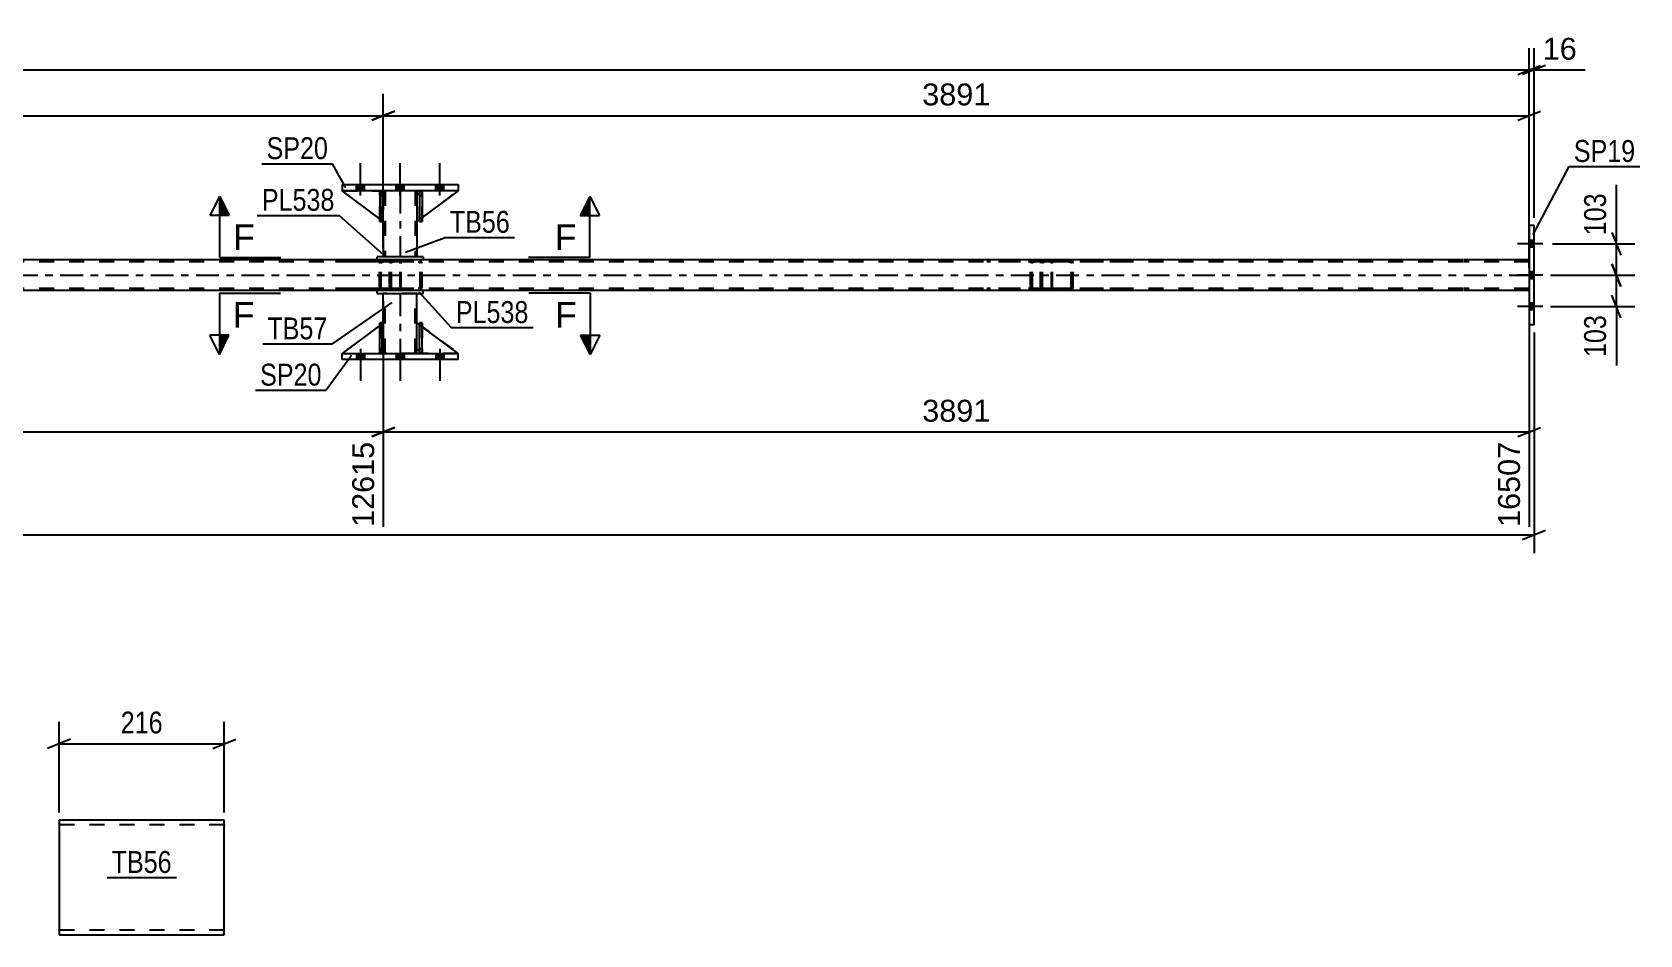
# Model space of a CAD drawing. Header units: millimetres. Extents: x 0 to 841, y 0 to 594.
# Drawn here: x 498.5 to 708.7, y 148.3 to 266.4 of the extents above; entities that cross this region are included whole.
import ezdxf

# ---------------------------------------------------------------- set-up
doc = ezdxf.new("R2010")
doc.units = ezdxf.units.MM
doc.linetypes.add('DXK_LINE_DOT2', pattern=[3.9198, 1.9599, -1.9599])
doc.linetypes.add('DXK_LINE_DOT3', pattern=[5.9187, 2.979, -0.9799, 0.9799, -0.9799])
doc.styles.add('Arial', font='ARIAL.TTF', dxfattribs={"height": 0.2})
doc.styles.add('Arial Narrow', font='ARIALN.TTF', dxfattribs={"height": 0.2})

# ---------------------------------------------------------------- blocks, each defined once
blk = doc.blocks.new('Part-318895985-3343 - 3262')
at = {"color": 2, "linetype": 'Continuous'}
for p, q in [((543.92, 228.06), (538.97, 224.4)), ((544.37, 228.4), (544.24, 228.3)), ((544.37, 225), (544.37, 228.4)), ((544.37, 225), (544.24, 224.87)), ((544.37, 225), (544.37, 225)), ((543.92, 224.55), (543.77, 224.4))]:
    blk.add_line(p, q, dxfattribs=at)
at = {"color": 7, "linetype": 'DXK_LINE_DOT2'}
for p, q in [((544.24, 228.3), (543.92, 228.06)), ((544.37, 225), (544.37, 228.4)), ((544.37, 225), (543.77, 224.4)), ((538.97, 224.4), (538.97, 224.4)), ((538.97, 224.4), (543.77, 224.4)), ((544.24, 224.87), (543.92, 224.55))]:
    blk.add_line(p, q, dxfattribs=at)
blk = doc.blocks.new('Part-318895985-3266 - 3262')
at = {"color": 7, "linetype": 'DXK_LINE_DOT2'}
for p, q in [((545.21, 236.34), (545.17, 236.16)), ((545.17, 233.12), (545.17, 236.16)), ((545.43, 236.16), (545.44, 236.25)), ((545.43, 233.12), (545.43, 236.16)), ((545.44, 236.25), (545.5, 236.33)), ((545.68, 236.64), (545.49, 236.6)), ((545.5, 236.33), (545.58, 236.38)), ((545.58, 236.38), (545.68, 236.4)), ((556.19, 236.64), (545.68, 236.64)), ((556.19, 236.4), (545.68, 236.4)), ((549.11, 236.6), (548.92, 236.64)), ((548.92, 236.4), (549.01, 236.38)), ((549.01, 236.38), (549.1, 236.33)), ((549.1, 236.33), (549.15, 236.25)), ((549.15, 236.25), (549.17, 236.16)), ((549.17, 233.12), (549.17, 236.16)), ((549.43, 236.16), (549.39, 236.34)), ((549.43, 233.12), (549.43, 236.16)), ((545.17, 233.12), (545.21, 232.93)), ((545.44, 233.02), (545.43, 233.12)), ((545.5, 232.95), (545.44, 233.02)), ((545.49, 232.67), (545.68, 232.64)), ((545.58, 232.89), (545.5, 232.95)), ((545.68, 232.88), (545.58, 232.89)), ((556.19, 232.88), (545.68, 232.88)), ((556.19, 232.64), (545.68, 232.64)), ((549.01, 232.89), (548.92, 232.88)), ((548.92, 232.64), (549.11, 232.67)), ((549.1, 232.95), (549.01, 232.89)), ((549.15, 233.02), (549.1, 232.95)), ((549.17, 233.12), (549.15, 233.02)), ((549.39, 232.93), (549.43, 233.12))]:
    blk.add_line(p, q, dxfattribs=at)
for centre, start, end in [((545.66, 236.13), 110.7583, 155.68), ((548.94, 236.13), 24.32, 69.2417), ((545.66, 233.14), 204.32, 249.2417), ((548.94, 233.14), 290.7583, 335.68)]:
    blk.add_arc(centre, 0.496, start, end, dxfattribs=at)
blk = doc.blocks.new('Part-318895985-3332 - 3262')
at = {"color": 7, "linetype": 'DXK_LINE_DOT2'}
for p, q in [((544.37, 228.4), (538.97, 224.4)), ((544.37, 225), (544.37, 228.4)), ((544.37, 228.4), (544.37, 225)), ((543.77, 224.4), (544.37, 225)), ((544.37, 225), (543.77, 224.4)), ((544.37, 225), (544.37, 225)), ((538.97, 224.4), (543.77, 224.4))]:
    blk.add_line(p, q, dxfattribs=at)
blk = doc.blocks.new('Part-318895985-3344 - 3262')
at = {"color": 7, "linetype": 'DXK_LINE_DOT2'}
for p, q in [((549.44, 228.4), (549.12, 228.4)), ((549.12, 225), (549.12, 228.4)), ((549.12, 224.4), (549.12, 228.4)), ((549.44, 228.4), (549.44, 225)), ((549.44, 224.4), (549.44, 228.4)), ((549.44, 225), (549.12, 225)), ((549.12, 224.4), (549.12, 225)), ((549.44, 225), (549.44, 224.4)), ((549.44, 224.4), (549.12, 224.4)), ((549.44, 224.4), (549.44, 224.4))]:
    blk.add_line(p, q, dxfattribs=at)
blk = doc.blocks.new('Part-318895985-3301 - 3262')
at = {"color": 2, "linetype": 'Continuous'}
for p, q in [((549.57, 232.64), (543.57, 232.64)), ((543.57, 232.24), (543.57, 232.64)), ((543.57, 232.24), (549.57, 232.24)), ((549.57, 232.24), (549.57, 232.64))]:
    blk.add_line(p, q, dxfattribs=at)
blk = doc.blocks.new('Part-318895985-3306 - 3262')
at = {"color": 2, "linetype": 'Continuous'}
for p, q in [((549.57, 237.04), (543.57, 237.04)), ((543.57, 236.64), (543.57, 237.04)), ((549.57, 236.64), (543.57, 236.64)), ((549.57, 237.04), (549.57, 236.64))]:
    blk.add_line(p, q, dxfattribs=at)
blk = doc.blocks.new('Part-318895985-3321 - 3262')
at = {"color": 2, "linetype": 'Continuous'}
for p, q in [((538.97, 246.48), (538.97, 245.68)), ((538.97, 246.48), (554.17, 246.48)), ((554.17, 246.48), (554.17, 245.68)), ((554.17, 245.68), (538.97, 245.68))]:
    blk.add_line(p, q, dxfattribs=at)
blk = doc.blocks.new('Part-318895985-3393 - 3262')
at = {"color": 2, "linetype": 'Continuous'}
for p, q in [((543.92, 242.01), (538.97, 245.68)), ((543.92, 245.52), (543.77, 245.68)), ((544.37, 245.08), (544.24, 245.2)), ((544.37, 245.08), (544.37, 245.08)), ((544.37, 241.68), (544.37, 245.08)), ((544.24, 241.77), (544.37, 241.68)), ((544.37, 241.68), (544.37, 241.68))]:
    blk.add_line(p, q, dxfattribs=at)
at = {"color": 7, "linetype": 'DXK_LINE_DOT2'}
for p, q in [((543.77, 245.68), (538.97, 245.68)), ((538.97, 245.68), (538.97, 245.68)), ((543.77, 245.68), (544.37, 245.08)), ((544.24, 245.2), (543.92, 245.52)), ((544.37, 245.08), (544.37, 241.68)), ((544.24, 241.77), (543.92, 242.01))]:
    blk.add_line(p, q, dxfattribs=at)
blk = doc.blocks.new('Part-318895985-3329 - 3262')
at = {"color": 2, "linetype": 'Continuous'}
for p, q in [((694.82, 241.14), (694.18, 241.14)), ((694.18, 241.14), (694.18, 228.14)), ((694.82, 228.14), (694.82, 241.14)), ((694.82, 228.14), (694.18, 228.14))]:
    blk.add_line(p, q, dxfattribs=at)
blk = doc.blocks.new('Part-318895985-3323 - 3262')
at = {"color": 7, "linetype": 'DXK_LINE_DOT2'}
for p, q in [((549.37, 245.68), (548.77, 245.08)), ((548.77, 241.68), (554.17, 245.68)), ((548.77, 245.08), (548.77, 241.68)), ((554.17, 245.68), (549.37, 245.68))]:
    blk.add_line(p, q, dxfattribs=at)
blk = doc.blocks.new('Part-318895985-3324 - 3262')
at = {"color": 2, "linetype": 'Continuous'}
for p, q in [((549.12, 245.43), (548.77, 245.08)), ((548.77, 245.08), (548.77, 241.68)), ((554.17, 245.68), (549.44, 242.18)), ((548.77, 241.68), (549.12, 241.94))]:
    blk.add_line(p, q, dxfattribs=at)
at = {"color": 7, "linetype": 'DXK_LINE_DOT2'}
for p, q in [((549.37, 245.68), (549.12, 245.43)), ((554.17, 245.68), (549.37, 245.68)), ((554.17, 245.68), (554.17, 245.68)), ((554.17, 245.68), (554.17, 245.68)), ((549.44, 242.18), (549.12, 241.94))]:
    blk.add_line(p, q, dxfattribs=at)
blk = doc.blocks.new('Part-318895985-3394 - 3262')
at = {"color": 7, "linetype": 'DXK_LINE_DOT2'}
for p, q in [((549.12, 245.08), (549.12, 245.68)), ((549.12, 245.68), (549.12, 245.68)), ((549.12, 245.68), (549.12, 241.68)), ((549.12, 245.68), (549.44, 245.68)), ((549.12, 241.68), (549.12, 245.08)), ((549.12, 245.08), (549.44, 245.08)), ((549.44, 245.68), (549.44, 245.08)), ((549.44, 241.68), (549.44, 245.68)), ((549.44, 245.08), (549.44, 241.68)), ((549.12, 241.68), (549.44, 241.68))]:
    blk.add_line(p, q, dxfattribs=at)
blk = doc.blocks.new('Part-318895985-3334 - 3262')
at = {"color": 2, "linetype": 'Continuous'}
for p, q in [((549.12, 224.4), (549.12, 228.4)), ((549.12, 228.4), (549.44, 228.4)), ((549.44, 224.4), (549.44, 228.4)), ((549.12, 224.4), (549.12, 224.4)), ((549.44, 224.4), (549.12, 224.4))]:
    blk.add_line(p, q, dxfattribs=at)
at = {"color": 7, "linetype": 'DXK_LINE_DOT2'}
for p, q in [((549.12, 228.4), (549.12, 225)), ((549.44, 225), (549.44, 228.4)), ((549.12, 225), (549.12, 224.4)), ((549.12, 225), (549.44, 225)), ((549.44, 224.4), (549.44, 225)), ((549.12, 224.4), (549.12, 224.4)), ((549.12, 224.4), (549.12, 224.4)), ((549.44, 224.4), (549.44, 224.4))]:
    blk.add_line(p, q, dxfattribs=at)
blk = doc.blocks.new('Part-318895985-3341 - 3262')
at = {"color": 7, "linetype": 'DXK_LINE_DOT2'}
for p, q in [((631.58, 236.64), (623.26, 236.64)), ((631.58, 236.4), (623.26, 236.4)), ((629.02, 236.34), (628.99, 236.16)), ((628.99, 233.12), (628.99, 236.16)), ((629.24, 236.16), (629.26, 236.25)), ((629.24, 233.12), (629.24, 236.16)), ((629.26, 236.25), (629.31, 236.33)), ((629.49, 236.64), (629.3, 236.6)), ((629.31, 236.33), (629.39, 236.38)), ((629.39, 236.38), (629.49, 236.4)), ((630.3, 236.4), (630.3, 236.64)), ((631.68, 236.6), (631.58, 236.64)), ((631.58, 236.4), (631.63, 236.38)), ((631.63, 236.38), (631.68, 236.33)), ((631.77, 236.5), (631.68, 236.6)), ((631.68, 236.33), (631.71, 236.25)), ((631.71, 236.25), (631.72, 236.16)), ((631.72, 233.12), (631.72, 236.16)), ((631.83, 236.34), (631.77, 236.5)), ((631.85, 236.16), (631.83, 236.34)), ((631.85, 233.12), (631.85, 236.16)), ((631.58, 232.88), (623.26, 232.88)), ((631.58, 232.64), (623.26, 232.64)), ((628.99, 233.12), (629.02, 232.93)), ((629.26, 233.02), (629.24, 233.12)), ((629.31, 232.95), (629.26, 233.02)), ((629.3, 232.67), (629.49, 232.64)), ((629.39, 232.89), (629.31, 232.95)), ((629.49, 232.88), (629.39, 232.89)), ((630.3, 232.67), (630.3, 232.88)), ((630.3, 232.64), (630.3, 232.67)), ((631.63, 232.89), (631.58, 232.88)), ((631.58, 232.64), (631.68, 232.67)), ((631.68, 232.95), (631.63, 232.89)), ((631.71, 233.02), (631.68, 232.95)), ((631.68, 232.67), (631.77, 232.78)), ((631.72, 233.12), (631.71, 233.02)), ((631.77, 232.78), (631.83, 232.93)), ((631.83, 232.93), (631.85, 233.12))]:
    blk.add_line(p, q, dxfattribs=at)
for centre, start, end in [((629.47, 236.14), 111.1941, 156.1506), ((629.47, 233.13), 203.8494, 248.8059)]:
    blk.add_arc(centre, 0.492, start, end, dxfattribs=at)
blk = doc.blocks.new('Part-318895985-3362 - 3262')
at = {"color": 7, "linetype": 'DXK_LINE_DOT2'}
for p, q in [((630.34, 236.34), (630.3, 236.16)), ((630.3, 233.12), (630.3, 236.16)), ((630.56, 236.16), (630.58, 236.25)), ((630.56, 233.12), (630.56, 236.16)), ((630.58, 236.25), (630.63, 236.33)), ((630.81, 236.64), (630.62, 236.6)), ((630.63, 236.33), (630.72, 236.38)), ((630.72, 236.38), (630.81, 236.4)), ((641.33, 236.64), (630.81, 236.64)), ((641.33, 236.4), (630.81, 236.4)), ((634.25, 236.6), (634.05, 236.64)), ((634.05, 236.4), (634.15, 236.38)), ((634.15, 236.38), (634.23, 236.33)), ((634.23, 236.33), (634.29, 236.25)), ((634.29, 236.25), (634.31, 236.16)), ((634.31, 233.12), (634.31, 236.16)), ((634.56, 236.16), (634.52, 236.34)), ((634.56, 233.12), (634.56, 236.16)), ((630.3, 233.12), (630.34, 232.93)), ((630.58, 233.02), (630.56, 233.12)), ((630.63, 232.95), (630.58, 233.02)), ((630.62, 232.67), (630.81, 232.64)), ((630.72, 232.89), (630.63, 232.95)), ((630.81, 232.88), (630.72, 232.89)), ((641.33, 232.88), (630.81, 232.88)), ((641.33, 232.64), (630.81, 232.64)), ((634.15, 232.89), (634.05, 232.88)), ((634.05, 232.64), (634.25, 232.67)), ((634.23, 232.95), (634.15, 232.89)), ((634.29, 233.02), (634.23, 232.95)), ((634.31, 233.12), (634.29, 233.02)), ((634.52, 232.93), (634.56, 233.12))]:
    blk.add_line(p, q, dxfattribs=at)
for centre, start, end in [((630.8, 236.13), 110.7583, 155.68), ((634.07, 236.13), 24.32, 69.2417), ((630.8, 233.14), 204.32, 249.2417), ((634.07, 233.14), 290.7583, 335.68)]:
    blk.add_arc(centre, 0.496, start, end, dxfattribs=at)
blk = doc.blocks.new('Part-318895985-3392 - 3262')
at = {"color": 7, "linetype": 'DXK_LINE_DOT2'}
for p, q in [((544.37, 241.68), (538.97, 245.68)), ((538.97, 245.68), (543.77, 245.68)), ((543.77, 245.68), (544.37, 245.08)), ((544.37, 245.08), (543.77, 245.68)), ((544.37, 245.08), (544.37, 241.68)), ((544.37, 245.08), (544.37, 245.08)), ((544.37, 245.08), (544.37, 241.68))]:
    blk.add_line(p, q, dxfattribs=at)
blk = doc.blocks.new('Part-318895985-3404 - 3262')
at = {"color": 7, "linetype": 'DXK_LINE_DOT2'}
for p, q in [((543.92, 224.4), (543.93, 228.4)), ((544.25, 228.4), (543.93, 228.4)), ((543.93, 225), (543.93, 228.4)), ((544.24, 224.4), (544.25, 228.4)), ((544.25, 228.4), (544.25, 225)), ((544.25, 225), (543.93, 225)), ((543.93, 224.4), (543.93, 225)), ((544.25, 225), (544.25, 224.4)), ((544.25, 224.4), (543.92, 224.4)), ((544.25, 224.4), (544.24, 224.4))]:
    blk.add_line(p, q, dxfattribs=at)
blk = doc.blocks.new('Part-318895985-3406 - 3262')
at = {"color": 2, "linetype": 'Continuous'}
for p, q in [((543.92, 224.4), (543.92, 228.4)), ((543.92, 228.4), (544.24, 228.4)), ((544.24, 224.4), (544.24, 228.4)), ((543.92, 224.4), (543.92, 224.4)), ((544.24, 224.4), (543.92, 224.4))]:
    blk.add_line(p, q, dxfattribs=at)
at = {"color": 7, "linetype": 'DXK_LINE_DOT2'}
for p, q in [((543.92, 228.4), (543.92, 225)), ((544.24, 225), (544.24, 228.4)), ((543.92, 225), (543.92, 224.4)), ((543.92, 225), (544.24, 225)), ((544.24, 224.4), (544.24, 225)), ((543.92, 224.4), (543.92, 224.4)), ((543.92, 224.4), (543.92, 224.4)), ((544.24, 224.4), (544.24, 224.4))]:
    blk.add_line(p, q, dxfattribs=at)
blk = doc.blocks.new('Part-318895985-3427 - 3262')
at = {"color": 7, "linetype": 'DXK_LINE_DOT2'}
for p, q in [((685.56, 236.4), (111.5, 236.4)), ((549.57, 236.64), (543.57, 236.64)), ((694.18, 236.4), (685.66, 236.4)), ((694.18, 236.64), (694.18, 232.64)), ((685.56, 232.88), (111.5, 232.88)), ((549.57, 232.64), (543.57, 232.64)), ((694.18, 232.88), (685.66, 232.88))]:
    blk.add_line(p, q, dxfattribs=at)
at = {"color": 2, "linetype": 'Continuous'}
for p, q in [((543.57, 236.64), (379.3, 236.64)), ((685.56, 236.64), (549.57, 236.64)), ((694.18, 236.64), (685.66, 236.64)), ((543.57, 232.64), (379.3, 232.64)), ((685.56, 232.64), (549.57, 232.64)), ((694.18, 232.64), (685.66, 232.64))]:
    blk.add_line(p, q, dxfattribs=at)
at = {"color": 7, "linetype": 'DXK_LINE_DOT3'}
for p, q in [((111.5, 234.64), (685.56, 234.64)), ((685.66, 234.64), (694.18, 234.64))]:
    blk.add_line(p, q, dxfattribs=at)
blk = doc.blocks.new('Bolt-318895985-3441 - 3262')
at = {"linetype": 'Continuous'}
for points in [[(540.85, 223.6), (541.89, 223.6), (541.89, 224.4), (540.85, 224.4)], [(540.85, 223.6), (541.89, 223.6), (541.89, 224.4), (540.85, 224.4)], [(540.85, 223.6), (541.89, 223.6), (541.89, 224.4), (540.85, 224.4)], [(546.05, 223.6), (547.09, 223.6), (547.09, 224.4), (546.05, 224.4)], [(546.05, 223.6), (547.09, 223.6), (547.09, 224.4), (546.05, 224.4)], [(551.25, 223.6), (552.29, 223.6), (552.29, 224.4), (551.25, 224.4)], [(551.25, 223.6), (552.29, 223.6), (552.29, 224.4), (551.25, 224.4)], [(551.25, 223.6), (552.29, 223.6), (552.29, 224.4), (551.25, 224.4)]]:
    blk.add_hatch(color=1, dxfattribs=at).paths.add_polyline_path(points)
at = {"color": 1, "linetype": 'Continuous'}
for p, q in [((541.37, 225), (541.37, 220.8)), ((541.37, 225), (541.37, 220.8)), ((541.37, 225), (541.37, 220.8)), ((546.57, 225), (546.57, 220.8)), ((546.57, 225), (546.57, 220.8)), ((551.77, 225), (551.77, 220.8)), ((551.77, 225), (551.77, 220.8)), ((551.77, 225), (551.77, 220.8)), ((540.85, 224.4), (540.85, 223.6)), ((540.85, 224.4), (540.85, 223.6)), ((540.85, 224.4), (540.85, 223.6)), ((541.89, 224.4), (541.89, 223.6)), ((541.89, 224.4), (541.89, 223.6)), ((541.89, 224.4), (541.89, 223.6)), ((546.05, 224.4), (546.05, 223.6)), ((546.05, 224.4), (546.05, 223.6)), ((547.09, 224.4), (547.09, 223.6)), ((547.09, 224.4), (547.09, 223.6)), ((551.25, 224.4), (551.25, 223.6)), ((551.25, 224.4), (551.25, 223.6)), ((551.25, 224.4), (551.25, 223.6)), ((552.29, 224.4), (552.29, 223.6)), ((552.29, 224.4), (552.29, 223.6)), ((552.29, 224.4), (552.29, 223.6))]:
    blk.add_line(p, q, dxfattribs=at)
blk = doc.blocks.new('Part-318895985-3466 - 3262')
at = {"color": 2, "linetype": 'Continuous'}
for p, q in [((538.97, 223.6), (538.97, 224.4)), ((538.97, 224.4), (554.17, 224.4)), ((554.17, 223.6), (538.97, 223.6)), ((554.17, 223.6), (554.17, 224.4))]:
    blk.add_line(p, q, dxfattribs=at)
blk = doc.blocks.new('Part-318895985-3467 - 3262')
at = {"color": 2, "linetype": 'Continuous'}
for p, q in [((549.44, 245.68), (549.12, 245.68)), ((549.12, 245.68), (549.12, 241.68)), ((549.44, 245.68), (549.44, 245.68)), ((549.44, 245.68), (549.44, 241.68)), ((549.44, 241.68), (549.12, 241.68))]:
    blk.add_line(p, q, dxfattribs=at)
at = {"color": 7, "linetype": 'DXK_LINE_DOT2'}
for p, q in [((549.12, 245.68), (549.12, 245.08)), ((549.12, 245.68), (549.12, 245.68)), ((549.44, 245.08), (549.12, 245.08)), ((549.12, 245.08), (549.12, 241.68)), ((549.44, 245.08), (549.44, 245.68)), ((549.44, 245.68), (549.44, 245.68)), ((549.44, 241.68), (549.44, 245.08))]:
    blk.add_line(p, q, dxfattribs=at)
blk = doc.blocks.new('Part-318895985-3493 - 3262')
at = {"color": 2, "linetype": 'Continuous'}
for p, q in [((544.37, 228.4), (544.37, 232.24)), ((548.77, 228.4), (548.77, 232.24)), ((544.37, 224.4), (544.37, 225)), ((548.77, 224.4), (548.77, 225))]:
    blk.add_line(p, q, dxfattribs=at)
at = {"color": 7, "linetype": 'DXK_LINE_DOT2'}
for p, q in [((548.77, 232.24), (544.37, 232.24)), ((544.61, 224.4), (544.61, 232.24)), ((548.53, 224.4), (548.53, 232.24)), ((544.37, 225), (544.37, 228.4)), ((548.77, 225), (548.77, 228.4)), ((548.77, 224.4), (544.37, 224.4))]:
    blk.add_line(p, q, dxfattribs=at)
at = {"color": 7, "linetype": 'DXK_LINE_DOT3'}
blk.add_line((546.57, 232.24), (546.57, 224.4), dxfattribs=at)
blk = doc.blocks.new('Part-318895985-3496 - 3262')
at = {"color": 7, "linetype": 'DXK_LINE_DOT2'}
for p, q in [((543.93, 245.68), (543.92, 245.68)), ((543.92, 245.68), (543.93, 241.68)), ((543.92, 245.68), (544.25, 245.68)), ((543.93, 245.08), (543.93, 245.68)), ((543.93, 241.68), (543.93, 245.08)), ((543.93, 245.08), (544.25, 245.08)), ((544.25, 241.68), (544.24, 245.68)), ((544.25, 245.68), (544.25, 245.08)), ((544.25, 245.08), (544.25, 241.68)), ((543.93, 241.68), (544.25, 241.68))]:
    blk.add_line(p, q, dxfattribs=at)
blk = doc.blocks.new('Part-318895985-3498 - 3262')
at = {"color": 2, "linetype": 'Continuous'}
for p, q in [((544.24, 245.68), (543.92, 245.68)), ((543.92, 245.68), (543.92, 241.68)), ((544.24, 245.68), (544.24, 245.68)), ((544.24, 245.68), (544.24, 241.68)), ((544.24, 241.68), (543.92, 241.68))]:
    blk.add_line(p, q, dxfattribs=at)
at = {"color": 7, "linetype": 'DXK_LINE_DOT2'}
for p, q in [((543.92, 245.68), (543.92, 245.08)), ((543.92, 245.68), (543.92, 245.68)), ((544.24, 245.08), (543.92, 245.08)), ((543.92, 245.08), (543.92, 241.68)), ((544.24, 245.08), (544.24, 245.68)), ((544.24, 245.68), (544.24, 245.68)), ((544.24, 241.68), (544.24, 245.08))]:
    blk.add_line(p, q, dxfattribs=at)
blk = doc.blocks.new('Part-318895985-3509 - 3262')
at = {"color": 7, "linetype": 'DXK_LINE_DOT2'}
for p, q in [((546.45, 236.64), (538.12, 236.64)), ((546.45, 236.4), (538.12, 236.4)), ((543.89, 236.34), (543.85, 236.16)), ((543.85, 233.12), (543.85, 236.16)), ((544.1, 236.16), (544.12, 236.25)), ((544.1, 233.12), (544.1, 236.16)), ((544.12, 236.25), (544.18, 236.33)), ((544.35, 236.64), (544.16, 236.6)), ((544.18, 236.33), (544.26, 236.38)), ((544.26, 236.38), (544.35, 236.4)), ((545.17, 236.4), (545.17, 236.64)), ((546.55, 236.6), (546.45, 236.64)), ((546.45, 236.4), (546.5, 236.38)), ((546.5, 236.38), (546.54, 236.33)), ((546.54, 236.33), (546.57, 236.25)), ((546.64, 236.5), (546.55, 236.6)), ((546.57, 236.25), (546.58, 236.16)), ((546.58, 233.12), (546.58, 236.16)), ((546.7, 236.34), (546.64, 236.5)), ((546.72, 236.16), (546.7, 236.34)), ((546.72, 233.12), (546.72, 236.16)), ((546.45, 232.88), (538.12, 232.88)), ((546.45, 232.64), (538.12, 232.64)), ((543.85, 233.12), (543.89, 232.93)), ((544.12, 233.02), (544.1, 233.12)), ((544.18, 232.95), (544.12, 233.02)), ((544.16, 232.67), (544.35, 232.64)), ((544.26, 232.89), (544.18, 232.95)), ((544.35, 232.88), (544.26, 232.89)), ((545.17, 232.67), (545.17, 232.88)), ((545.17, 232.64), (545.17, 232.67)), ((546.5, 232.89), (546.45, 232.88)), ((546.45, 232.64), (546.55, 232.67)), ((546.54, 232.95), (546.5, 232.89)), ((546.57, 233.02), (546.54, 232.95)), ((546.55, 232.67), (546.64, 232.78)), ((546.58, 233.12), (546.57, 233.02)), ((546.64, 232.78), (546.7, 232.93)), ((546.7, 232.93), (546.72, 233.12))]:
    blk.add_line(p, q, dxfattribs=at)
for centre, start, end in [((544.34, 236.14), 111.1941, 156.1506), ((544.34, 233.13), 203.8494, 248.8059)]:
    blk.add_arc(centre, 0.492, start, end, dxfattribs=at)
blk = doc.blocks.new('Bolt-318895985-3511 - 3262')
at = {"linetype": 'Continuous'}
for points in [[(694.18, 239.18), (694.18, 238.3), (694.82, 238.3), (694.82, 239.18)], [(694.18, 239.18), (694.18, 238.3), (694.82, 238.3), (694.82, 239.18)], [(694.18, 239.18), (694.18, 238.3), (694.82, 238.3), (694.82, 239.18)], [(694.18, 235.06), (694.18, 234.18), (694.82, 234.18), (694.82, 235.06)], [(694.18, 235.06), (694.18, 234.18), (694.82, 234.18), (694.82, 235.06)], [(694.18, 230.98), (694.18, 230.1), (694.82, 230.1), (694.82, 230.98)], [(694.18, 230.98), (694.18, 230.1), (694.82, 230.1), (694.82, 230.98)], [(694.18, 230.98), (694.18, 230.1), (694.82, 230.1), (694.82, 230.98)]]:
    blk.add_hatch(color=1, dxfattribs=at).paths.add_polyline_path(points)
at = {"color": 1, "linetype": 'Continuous'}
for p, q in [((695.98, 238.74), (692.66, 238.74)), ((695.98, 238.74), (692.66, 238.74)), ((695.98, 238.74), (692.66, 238.74)), ((694.82, 239.18), (694.18, 239.18)), ((694.82, 239.18), (694.18, 239.18)), ((694.82, 239.18), (694.18, 239.18)), ((694.82, 238.3), (694.18, 238.3)), ((694.82, 238.3), (694.18, 238.3)), ((694.82, 238.3), (694.18, 238.3)), ((695.98, 234.62), (692.66, 234.62)), ((695.98, 234.62), (692.66, 234.62)), ((694.82, 235.06), (694.18, 235.06)), ((694.82, 235.06), (694.18, 235.06)), ((694.82, 234.18), (694.18, 234.18)), ((694.82, 234.18), (694.18, 234.18)), ((695.98, 230.54), (692.66, 230.54)), ((695.98, 230.54), (692.66, 230.54)), ((695.98, 230.54), (692.66, 230.54)), ((694.82, 230.98), (694.18, 230.98)), ((694.82, 230.98), (694.18, 230.98)), ((694.82, 230.98), (694.18, 230.98)), ((694.82, 230.1), (694.18, 230.1)), ((694.82, 230.1), (694.18, 230.1)), ((694.82, 230.1), (694.18, 230.1))]:
    blk.add_line(p, q, dxfattribs=at)
blk = doc.blocks.new('Bolt-318895985-3512 - 3262')
at = {"linetype": 'Continuous'}
for points in [[(541.89, 246.48), (540.85, 246.48), (540.85, 245.68), (541.89, 245.68)], [(541.89, 246.48), (540.85, 246.48), (540.85, 245.68), (541.89, 245.68)], [(541.89, 246.48), (540.85, 246.48), (540.85, 245.68), (541.89, 245.68)], [(547.09, 246.48), (546.05, 246.48), (546.05, 245.68), (547.09, 245.68)], [(547.09, 246.48), (546.05, 246.48), (546.05, 245.68), (547.09, 245.68)], [(552.29, 246.48), (551.25, 246.48), (551.25, 245.68), (552.29, 245.68)], [(552.29, 246.48), (551.25, 246.48), (551.25, 245.68), (552.29, 245.68)], [(552.29, 246.48), (551.25, 246.48), (551.25, 245.68), (552.29, 245.68)]]:
    blk.add_hatch(color=1, dxfattribs=at).paths.add_polyline_path(points)
at = {"color": 1, "linetype": 'Continuous'}
for p, q in [((541.37, 245.08), (541.37, 249.28)), ((541.37, 245.08), (541.37, 249.28)), ((541.37, 245.08), (541.37, 249.28)), ((546.57, 245.08), (546.57, 249.28)), ((546.57, 245.08), (546.57, 249.28)), ((551.77, 245.08), (551.77, 249.28)), ((551.77, 245.08), (551.77, 249.28)), ((551.77, 245.08), (551.77, 249.28)), ((540.85, 245.68), (540.85, 246.48)), ((540.85, 245.68), (540.85, 246.48)), ((540.85, 245.68), (540.85, 246.48)), ((541.89, 245.68), (541.89, 246.48)), ((541.89, 245.68), (541.89, 246.48)), ((541.89, 245.68), (541.89, 246.48)), ((546.05, 245.68), (546.05, 246.48)), ((546.05, 245.68), (546.05, 246.48)), ((547.09, 245.68), (547.09, 246.48)), ((547.09, 245.68), (547.09, 246.48)), ((551.25, 245.68), (551.25, 246.48)), ((551.25, 245.68), (551.25, 246.48)), ((551.25, 245.68), (551.25, 246.48)), ((552.29, 245.68), (552.29, 246.48)), ((552.29, 245.68), (552.29, 246.48)), ((552.29, 245.68), (552.29, 246.48))]:
    blk.add_line(p, q, dxfattribs=at)
blk = doc.blocks.new('Part-318895985-3521 - 3262')
at = {"color": 2, "linetype": 'Continuous'}
for p, q in [((544.37, 245.68), (544.37, 245.08)), ((548.77, 245.68), (548.77, 245.08)), ((544.37, 241.68), (544.37, 237.04)), ((548.77, 241.68), (548.77, 237.04))]:
    blk.add_line(p, q, dxfattribs=at)
at = {"color": 7, "linetype": 'DXK_LINE_DOT2'}
for p, q in [((548.77, 245.68), (544.37, 245.68)), ((544.37, 245.08), (544.37, 241.68)), ((544.61, 245.68), (544.61, 237.04)), ((548.53, 245.68), (548.53, 237.04)), ((548.77, 245.08), (548.77, 241.68)), ((548.77, 237.04), (544.37, 237.04))]:
    blk.add_line(p, q, dxfattribs=at)
at = {"color": 7, "linetype": 'DXK_LINE_DOT3'}
blk.add_line((546.57, 245.68), (546.57, 237.04), dxfattribs=at)
blk = doc.blocks.new('Part-318895985-3522 - 3262')
at = {"color": 7, "linetype": 'DXK_LINE_DOT2'}
for p, q in [((548.77, 225), (548.77, 228.4)), ((548.77, 228.4), (554.17, 224.4)), ((549.37, 224.4), (548.77, 225)), ((554.17, 224.4), (549.37, 224.4))]:
    blk.add_line(p, q, dxfattribs=at)
blk = doc.blocks.new('Part-318895985-3523 - 3262')
at = {"color": 2, "linetype": 'Continuous'}
for p, q in [((548.77, 225), (548.77, 228.4)), ((548.77, 228.4), (549.12, 228.13)), ((554.17, 224.4), (549.44, 227.9)), ((549.12, 224.64), (548.77, 225))]:
    blk.add_line(p, q, dxfattribs=at)
at = {"color": 7, "linetype": 'DXK_LINE_DOT2'}
for p, q in [((549.44, 227.9), (549.12, 228.13)), ((549.12, 224.64), (549.37, 224.4)), ((549.37, 224.4), (554.17, 224.4))]:
    blk.add_line(p, q, dxfattribs=at)
blk = doc.blocks.new('Part-318895985-9739 - 9738')
at = {"color": 2, "linetype": 'Continuous'}
for p, q in [((523.58, 163.33), (501.98, 163.33)), ((501.98, 163.33), (501.98, 148.42)), ((523.58, 149.53), (523.58, 163.33)), ((523.58, 148.33), (523.58, 149.53)), ((501.98, 148.42), (501.98, 148.33)), ((501.98, 148.33), (523.58, 148.33))]:
    blk.add_line(p, q, dxfattribs=at)
at = {"color": 7, "linetype": 'DXK_LINE_DOT2'}
for p, q in [((523.58, 162.73), (501.98, 162.73)), ((523.58, 162.73), (523.58, 162.68)), ((523.58, 162.68), (523.58, 162.73)), ((523.58, 162.59), (523.58, 162.68)), ((523.58, 162.68), (523.58, 162.59)), ((523.58, 148.97), (523.58, 149.3)), ((501.98, 148.93), (501.98, 148.97)), ((523.58, 148.93), (501.98, 148.93)), ((523.58, 148.93), (523.58, 148.97))]:
    blk.add_line(p, q, dxfattribs=at)
blk = doc.blocks.new('StraightDimension-318895985-3664 - 3262')
at = {"color": 7, "linetype": 'Continuous'}
for p, q in [((374.1, 238.04), (374.1, 258.35)), ((544.37, 238.04), (544.37, 258.35)), ((375.6, 256.1), (372.6, 254.9)), ((374.1, 255.5), (544.37, 255.5)), ((542.87, 254.9), (545.87, 256.1))]:
    blk.add_line(p, q, dxfattribs=at)
at = {"color": 0}
blk.add_wipeout([(464.28, 256.25), (464.28, 260.45), (454.19, 260.45), (454.19, 256.25)], dxfattribs=at)
at = {"color": 3, "style": 'Arial'}
blk.add_text('4257', height=2.865, dxfattribs=at).set_placement((454.79, 256.85))
blk = doc.blocks.new('StraightDimension-318895985-9837 - 3262')
at = {"color": 7, "linetype": 'Continuous'}
for p, q in [((704.98, 240.24), (706.18, 237.24)), ((697.22, 238.74), (707.98, 238.74)), ((705.58, 234.64), (705.58, 238.74)), ((706.18, 233.14), (704.98, 236.14)), ((696.98, 234.64), (707.98, 234.64))]:
    blk.add_line(p, q, dxfattribs=at)
at = {"color": 0}
blk.add_wipeout([(704.83, 245.95), (700.63, 245.95), (700.63, 239.26), (704.83, 239.26)], dxfattribs=at)
at = {"color": 7, "linetype": 'Continuous'}
blk.add_line((705.58, 238.74), (705.58, 246.47), dxfattribs=at)
blk.add_line((705.58, 238.74), (705.58, 246.47), dxfattribs=at)
at = {"color": 3, "style": 'Arial Narrow'}
blk.add_text('103', height=2.863, rotation=90.0002, dxfattribs=at).set_placement((704.23, 239.86))
blk = doc.blocks.new('StraightDimension-318895985-3597 - 3262')
at = {"color": 7, "linetype": 'Continuous'}
for p, q in [((694.18, 242.14), (694.18, 264.33)), ((102.88, 261.48), (694.18, 261.48)), ((692.68, 260.88), (695.68, 262.08))]:
    blk.add_line(p, q, dxfattribs=at)
blk = doc.blocks.new('StraightDimension-318895985-3607 - 3262')
at = {"color": 7, "linetype": 'Continuous'}
for p, q in [((694.18, 242.14), (694.18, 264.33)), ((694.82, 242.14), (694.82, 264.33)), ((692.68, 260.88), (695.68, 262.08)), ((696.32, 262.08), (693.32, 260.88)), ((694.18, 261.48), (694.82, 261.48))]:
    blk.add_line(p, q, dxfattribs=at)
at = {"color": 0}
blk.add_wipeout([(701, 262.23), (701, 266.43), (695.35, 266.43), (695.35, 262.23)], dxfattribs=at)
at = {"color": 7, "linetype": 'Continuous'}
blk.add_line((694.82, 261.48), (701.52, 261.48), dxfattribs=at)
blk.add_line((694.82, 261.48), (701.52, 261.48), dxfattribs=at)
at = {"color": 3, "style": 'Arial'}
blk.add_text('16', height=2.865, dxfattribs=at).set_placement((695.95, 262.83))
blk = doc.blocks.new('StraightDimension-318895985-3677 - 3262')
at = {"color": 7, "linetype": 'Continuous'}
for p, q in [((544.37, 238.04), (544.37, 258.35)), ((694.18, 235.64), (694.18, 258.35)), ((545.87, 256.1), (542.87, 254.9)), ((544.37, 255.5), (694.18, 255.5)), ((692.68, 254.9), (695.68, 256.1))]:
    blk.add_line(p, q, dxfattribs=at)
at = {"color": 0}
blk.add_wipeout([(624.33, 256.25), (624.33, 260.45), (614.23, 260.45), (614.23, 256.25)], dxfattribs=at)
at = {"color": 3, "style": 'Arial'}
blk.add_text('3891', height=2.865, dxfattribs=at).set_placement((614.83, 256.85))
blk = doc.blocks.new('StraightDimension-318895985-3690 - 3262')
at = {"color": 7, "linetype": 'Continuous'}
for p, q in [((544.37, 231.24), (544.37, 201.7)), ((694.18, 232.03), (694.18, 201.7)), ((545.87, 214.72), (542.87, 213.52)), ((692.68, 213.52), (695.68, 214.72)), ((544.37, 214.12), (694.18, 214.12))]:
    blk.add_line(p, q, dxfattribs=at)
at = {"color": 0}
blk.add_wipeout([(624.33, 214.87), (624.33, 219.07), (614.23, 219.07), (614.23, 214.87)], dxfattribs=at)
at = {"color": 0, "linetype": 'Continuous'}
blk.add_wipeout([(693.58, 213.42), (689.38, 213.42), (689.38, 201.1), (693.58, 201.1)], dxfattribs=at)
at = {"color": 3, "style": 'Arial'}
blk.add_text('3891', height=2.865, dxfattribs=at).set_placement((614.83, 215.47))
at = {"color": 3, "linetype": 'Continuous', "style": 'Arial'}
blk.add_text('16507', height=2.865, rotation=90.0002, dxfattribs=at).set_placement((692.98, 201.7))
blk = doc.blocks.new('StraightDimension-318895985-3703 - 3262')
at = {"color": 7, "linetype": 'Continuous'}
for p, q in [((374.1, 231.24), (374.1, 203.93)), ((544.37, 231.24), (544.37, 201.7)), ((375.6, 214.72), (372.6, 213.52)), ((542.87, 213.52), (545.87, 214.72)), ((374.1, 214.12), (544.37, 214.12))]:
    blk.add_line(p, q, dxfattribs=at)
at = {"color": 0}
blk.add_wipeout([(464.28, 214.87), (464.28, 219.07), (454.19, 219.07), (454.19, 214.87)], dxfattribs=at)
at = {"color": 0, "linetype": 'Continuous'}
blk.add_wipeout([(543.77, 213.42), (539.57, 213.42), (539.57, 201.1), (543.77, 201.1)], dxfattribs=at)
at = {"color": 3, "style": 'Arial'}
blk.add_text('4257', height=2.865, dxfattribs=at).set_placement((454.79, 215.47))
at = {"color": 3, "linetype": 'Continuous', "style": 'Arial'}
blk.add_text('12615', height=2.865, rotation=90.0002, dxfattribs=at).set_placement((543.17, 201.7))
blk = doc.blocks.new('StraightDimension-318895985-3734 - 3262')
at = {"color": 7, "linetype": 'Continuous'}
for p, q in [((694.82, 227.14), (694.82, 198.26)), ((102.24, 200.66), (694.82, 200.66)), ((693.32, 200.06), (696.32, 201.26))]:
    blk.add_line(p, q, dxfattribs=at)
blk = doc.blocks.new('StraightDimension-318895985-9838 - 3262')
at = {"color": 7, "linetype": 'Continuous'}
for p, q in [((704.98, 236.14), (706.18, 233.14)), ((696.98, 234.64), (707.98, 234.64)), ((705.58, 230.54), (705.58, 234.64)), ((706.18, 229.04), (704.98, 232.04)), ((696.98, 230.54), (707.98, 230.54))]:
    blk.add_line(p, q, dxfattribs=at)
at = {"color": 0}
blk.add_wipeout([(704.83, 230.01), (700.63, 230.01), (700.63, 223.33), (704.83, 223.33)], dxfattribs=at)
at = {"color": 7, "linetype": 'Continuous'}
blk.add_line((705.58, 230.54), (705.58, 222.8), dxfattribs=at)
blk.add_line((705.58, 230.54), (705.58, 222.8), dxfattribs=at)
at = {"color": 3, "style": 'Arial Narrow'}
blk.add_text('103', height=2.863, rotation=90.0002, dxfattribs=at).set_placement((704.23, 223.93))
blk = doc.blocks.new('StraightDimension-318895985-9816 - 9738')
at = {"color": 7, "linetype": 'Continuous'}
for p, q in [((501.98, 164.33), (501.98, 176.18)), ((523.58, 164.33), (523.58, 176.18)), ((503.48, 173.93), (500.48, 172.73)), ((501.98, 173.33), (523.58, 173.33)), ((522.08, 172.73), (525.08, 173.93))]:
    blk.add_line(p, q, dxfattribs=at)
at = {"color": 0}
blk.add_wipeout([(516.12, 174.08), (516.12, 178.28), (509.44, 178.28), (509.44, 174.08)], dxfattribs=at)
at = {"color": 3, "style": 'Arial Narrow'}
blk.add_text('216', height=2.863, dxfattribs=at).set_placement((510.04, 174.68))
blk = doc.blocks.new('Mark-318895985-3297 - 3262')
at = {"color": 0}
blk.add_wipeout([(563.35, 228.38), (563.35, 231.38), (553.85, 231.38), (553.85, 228.38)], dxfattribs=at)
blk.add_wipeout([(563.35, 228.38), (563.35, 231.38), (553.85, 231.38), (553.85, 228.38)], dxfattribs=at)
at = {"color": 30, "linetype": 'Continuous'}
for p, q in [((549.02, 232.46), (553.25, 227.78)), ((553.25, 227.78), (563.95, 227.78))]:
    blk.add_line(p, q, dxfattribs=at)
at = {"color": 3, "style": 'Arial Narrow'}
blk.add_text('PL538', height=2.863, dxfattribs=at).set_placement((553.85, 228.38))
blk = doc.blocks.new('Mark-318895985-3302 - 3262')
at = {"color": 0}
blk.add_wipeout([(537.99, 243.06), (537.99, 246.06), (528.49, 246.06), (528.49, 243.06)], dxfattribs=at)
blk.add_wipeout([(537.99, 243.06), (537.99, 246.06), (528.49, 246.06), (528.49, 243.06)], dxfattribs=at)
at = {"color": 30, "linetype": 'Continuous'}
for p in [(527.89, 242.46), (544.78, 236.94)]:
    blk.add_line(p, (538.59, 242.46), dxfattribs=at)
at = {"color": 3, "style": 'Arial Narrow'}
blk.add_text('PL538', height=2.863, dxfattribs=at).set_placement((528.49, 243.06))
blk = doc.blocks.new('Mark-318895985-3317 - 3262')
at = {"color": 0}
blk.add_wipeout([(537.14, 249.82), (537.14, 252.82), (529.1, 252.82), (529.1, 249.82)], dxfattribs=at)
blk.add_wipeout([(537.14, 249.82), (537.14, 252.82), (529.1, 252.82), (529.1, 249.82)], dxfattribs=at)
at = {"color": 30, "linetype": 'Continuous'}
for p in [(528.5, 249.22), (539.48, 246.08)]:
    blk.add_line(p, (537.74, 249.22), dxfattribs=at)
at = {"color": 3, "style": 'Arial Narrow'}
blk.add_text('SP20', height=2.863, dxfattribs=at).set_placement((529.1, 249.82))
blk = doc.blocks.new('Mark-318895985-3325 - 3262')
at = {"color": 0}
blk.add_wipeout([(708.05, 249.45), (708.05, 252.45), (700.02, 252.45), (700.02, 249.45)], dxfattribs=at)
blk.add_wipeout([(708.05, 249.45), (708.05, 252.45), (700.02, 252.45), (700.02, 249.45)], dxfattribs=at)
at = {"color": 30, "linetype": 'Continuous'}
for p, q in [((694.72, 239.97), (699.42, 248.85)), ((699.42, 248.85), (708.65, 248.85))]:
    blk.add_line(p, q, dxfattribs=at)
at = {"color": 3, "style": 'Arial Narrow'}
blk.add_text('SP19', height=2.863, dxfattribs=at).set_placement((700.02, 249.45))
blk = doc.blocks.new('Mark-318895985-3462 - 3262')
at = {"color": 0}
blk.add_wipeout([(536.3, 220.19), (536.3, 223.19), (528.26, 223.19), (528.26, 220.19)], dxfattribs=at)
blk.add_wipeout([(536.3, 220.19), (536.3, 223.19), (528.26, 223.19), (528.26, 220.19)], dxfattribs=at)
at = {"color": 30, "linetype": 'Continuous'}
for p in [(540.23, 224.12), (527.66, 219.59)]:
    blk.add_line(p, (536.9, 219.59), dxfattribs=at)
at = {"color": 3, "style": 'Arial Narrow'}
blk.add_text('SP20', height=2.863, dxfattribs=at).set_placement((528.26, 220.19))
blk = doc.blocks.new('Mark-318895985-3489 - 3262')
at = {"color": 0}
blk.add_wipeout([(537.07, 226.24), (537.07, 229.24), (529.21, 229.24), (529.21, 226.24)], dxfattribs=at)
blk.add_wipeout([(537.07, 226.24), (537.07, 229.24), (529.21, 229.24), (529.21, 226.24)], dxfattribs=at)
at = {"color": 30, "linetype": 'Continuous'}
for p in [(545.49, 231.08), (528.61, 225.64)]:
    blk.add_line(p, (537.67, 225.64), dxfattribs=at)
at = {"color": 3, "style": 'Arial Narrow'}
blk.add_text('TB57', height=2.863, dxfattribs=at).set_placement((529.21, 226.24))
blk = doc.blocks.new('Mark-318895985-3517 - 3262')
at = {"color": 0}
blk.add_wipeout([(560.92, 240.18), (560.92, 243.18), (553.06, 243.18), (553.06, 240.18)], dxfattribs=at)
blk.add_wipeout([(560.92, 240.18), (560.92, 243.18), (553.06, 243.18), (553.06, 240.18)], dxfattribs=at)
at = {"color": 30, "linetype": 'Continuous'}
for p, q in [((547.29, 237.65), (552.46, 239.58)), ((552.46, 239.58), (561.52, 239.58))]:
    blk.add_line(p, q, dxfattribs=at)
at = {"color": 3, "style": 'Arial Narrow'}
blk.add_text('TB56', height=2.863, dxfattribs=at).set_placement((553.06, 240.18))
blk = doc.blocks.new('SectionMark-318895985-3769 - 3262')
at = {"color": 6, "linetype": 'Continuous'}
for p, q in [((521.73, 242.43), (522.98, 244.93)), ((522.98, 236.93), (522.98, 244.93)), ((571.37, 236.93), (571.37, 244.93)), ((571.37, 244.93), (572.62, 242.43))]:
    blk.add_line(p, q, dxfattribs=at)
at = {"color": 0, "linetype": 'Continuous'}
for points in [[(527.58, 237.93), (527.58, 241.43), (524.73, 241.43), (524.73, 237.93)], [(569.62, 237.93), (569.62, 241.43), (566.77, 241.43), (566.77, 237.93)]]:
    blk.add_wipeout(points, dxfattribs=at)
at = {"linetype": 'Continuous'}
for points in [[(524.23, 242.43), (522.98, 242.43), (522.98, 244.93)], [(571.37, 242.43), (570.12, 242.43), (571.37, 244.93)]]:
    blk.add_hatch(color=6, dxfattribs=at).paths.add_polyline_path(points)
at = {"color": 6, "linetype": 'Continuous'}
for p, q in [((522.98, 244.93), (524.23, 242.43)), ((571.37, 244.93), (570.12, 242.43)), ((524.23, 242.43), (521.73, 242.43)), ((570.12, 242.43), (572.62, 242.43)), ((522.98, 236.93), (530.98, 236.93)), ((571.37, 236.93), (563.37, 236.93))]:
    blk.add_line(p, q, dxfattribs=at)
at = {"color": 3, "linetype": 'Continuous', "style": 'Arial'}
for p in [(524.73, 237.93), (566.77, 237.93)]:
    blk.add_text('F', height=3.34, dxfattribs=at).set_placement(p)
blk = doc.blocks.new('SectionMark-318895985-3771 - 3262')
at = {"color": 6, "linetype": 'Continuous'}
for p, q in [((522.93, 232.28), (522.93, 224.28)), ((571.41, 232.28), (571.41, 224.28)), ((522.93, 224.28), (521.68, 226.78)), ((572.66, 226.78), (571.41, 224.28))]:
    blk.add_line(p, q, dxfattribs=at)
at = {"color": 0, "linetype": 'Continuous'}
for points in [[(527.53, 227.78), (527.53, 231.28), (524.68, 231.28), (524.68, 227.78)], [(569.66, 227.78), (569.66, 231.28), (566.81, 231.28), (566.81, 227.78)]]:
    blk.add_wipeout(points, dxfattribs=at)
at = {"linetype": 'Continuous'}
for points in [[(522.93, 226.78), (524.18, 226.78), (522.93, 224.28)], [(570.16, 226.78), (571.41, 226.78), (571.41, 224.28)]]:
    blk.add_hatch(color=6, dxfattribs=at).paths.add_polyline_path(points)
at = {"color": 6, "linetype": 'Continuous'}
for p, q in [((522.93, 232.28), (530.93, 232.28)), ((571.41, 232.28), (563.41, 232.28)), ((524.18, 226.78), (521.68, 226.78)), ((522.93, 224.28), (524.18, 226.78)), ((570.16, 226.78), (572.66, 226.78)), ((571.41, 224.28), (570.16, 226.78))]:
    blk.add_line(p, q, dxfattribs=at)
at = {"color": 3, "linetype": 'Continuous', "style": 'Arial'}
for p in [(524.68, 227.78), (566.81, 227.78)]:
    blk.add_text('F', height=3.34, dxfattribs=at).set_placement(p)
blk = doc.blocks.new('Mark-318895985-9819 - 9738')
at = {"color": 0}
blk.add_wipeout([(516.71, 156.43), (516.71, 159.43), (508.85, 159.43), (508.85, 156.43)], dxfattribs=at)
blk.add_wipeout([(516.71, 156.43), (516.71, 159.43), (508.85, 159.43), (508.85, 156.43)], dxfattribs=at)
at = {"color": 30, "linetype": 'Continuous'}
blk.add_line((508.25, 155.83), (517.31, 155.83), dxfattribs=at)
at = {"color": 3, "style": 'Arial Narrow'}
blk.add_text('TB56', height=2.863, dxfattribs=at).set_placement((508.85, 156.43))

msp = doc.modelspace()

# ---------------------------------------------------------------- block references
for name in ['Bolt-318895985-3512 - 3262', 'Part-318895985-3321 - 3262', 'Part-318895985-3393 - 3262', 'Part-318895985-3392 - 3262', 'Part-318895985-3496 - 3262', 'Part-318895985-3498 - 3262', 'Part-318895985-3521 - 3262', 'Part-318895985-3323 - 3262', 'Part-318895985-3324 - 3262', 'Part-318895985-3394 - 3262', 'Part-318895985-3467 - 3262', 'Part-318895985-3329 - 3262', 'Bolt-318895985-3511 - 3262', 'Part-318895985-3427 - 3262', 'Part-318895985-3509 - 3262', 'Part-318895985-3306 - 3262', 'Part-318895985-3266 - 3262', 'Part-318895985-3341 - 3262', 'Part-318895985-3362 - 3262', 'Part-318895985-3301 - 3262', 'Part-318895985-3493 - 3262', 'Part-318895985-3343 - 3262', 'Part-318895985-3332 - 3262', 'Part-318895985-3404 - 3262', 'Part-318895985-3406 - 3262', 'Part-318895985-3522 - 3262', 'Part-318895985-3523 - 3262', 'Part-318895985-3344 - 3262', 'Part-318895985-3334 - 3262', 'Bolt-318895985-3441 - 3262', 'Part-318895985-3466 - 3262', 'Part-318895985-9739 - 9738']:
    msp.add_blockref(name, (0, 0))

# ---------------------------------------------------------------- next in the draw order: block references
for name in ['StraightDimension-318895985-3664 - 3262', 'StraightDimension-318895985-9837 - 3262', 'StraightDimension-318895985-3690 - 3262', 'StraightDimension-318895985-9816 - 9738', 'Mark-318895985-9819 - 9738']:
    msp.add_blockref(name, (0, 0))

# ---------------------------------------------------------------- next in the draw order: block references
for name in ['StraightDimension-318895985-3597 - 3262', 'StraightDimension-318895985-3703 - 3262']:
    msp.add_blockref(name, (0, 0))

# ---------------------------------------------------------------- next in the draw order: block references
for name in ['StraightDimension-318895985-3607 - 3262', 'StraightDimension-318895985-3734 - 3262']:
    msp.add_blockref(name, (0, 0))

# ---------------------------------------------------------------- next in the draw order: block references
for name in ['StraightDimension-318895985-3677 - 3262', 'StraightDimension-318895985-9838 - 3262', 'Mark-318895985-3297 - 3262', 'Mark-318895985-3489 - 3262', 'Mark-318895985-3462 - 3262']:
    msp.add_blockref(name, (0, 0))

# ---------------------------------------------------------------- next in the draw order: block references
for name in ['Mark-318895985-3325 - 3262', 'Mark-318895985-3302 - 3262', 'Mark-318895985-3517 - 3262', 'SectionMark-318895985-3771 - 3262']:
    msp.add_blockref(name, (0, 0))

# ---------------------------------------------------------------- next in the draw order: block references
for name in ['Mark-318895985-3317 - 3262', 'SectionMark-318895985-3769 - 3262']:
    msp.add_blockref(name, (0, 0))

doc.saveas('drawing.dxf')
